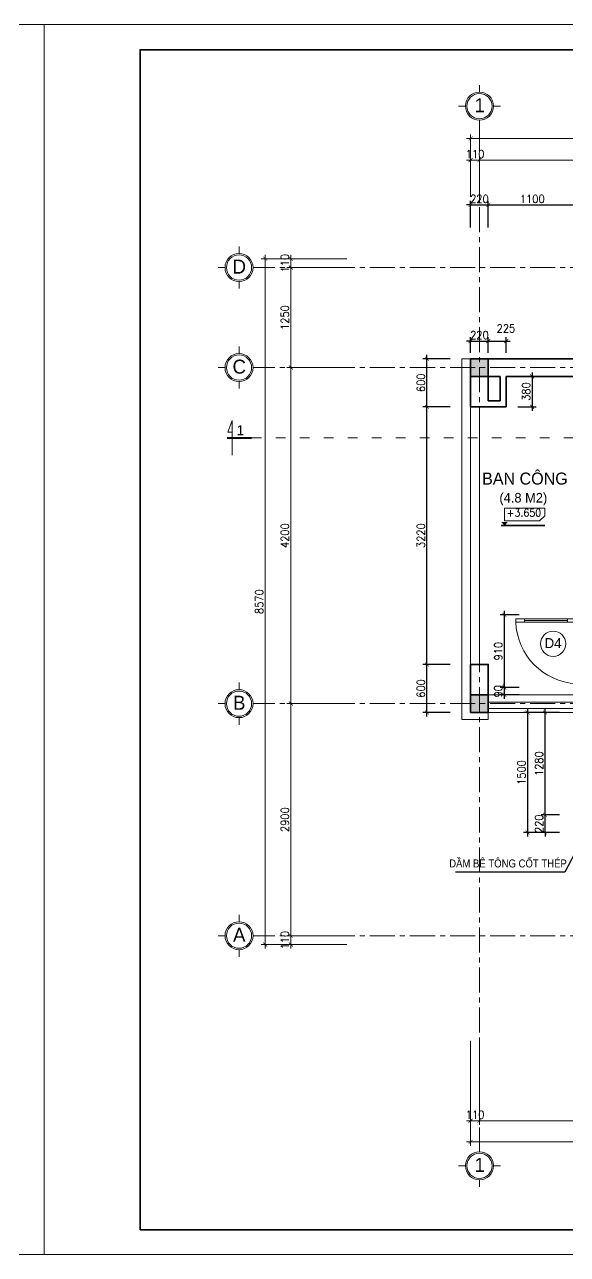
# Model space of a CAD drawing. Header units: millimetres. Extents: x -529782 to -142003, y -492574 to -273331.
# Drawn here: x -226876 to -220092, y -371894 to -356525 of the extents above; entities that cross this region are included whole.
import ezdxf
from ezdxf.enums import TextEntityAlignment as Align

# ---------------------------------------------------------------- set-up
doc = ezdxf.new("R2010")
doc.units = ezdxf.units.MM
doc.header["$LTSCALE"] = 500
doc.header["$MEASUREMENT"] = 0
doc.header["$PDMODE"] = 3
doc.linetypes.add('ACAD_ISO03W100', pattern=[30, 12, -18])
doc.linetypes.add('CENTER', pattern=[2, 1.25, -0.25, 0.25, -0.25])
doc.layers.get('0').update_dxf_attribs({"linetype": 'CONTINUOUS', "lineweight": 13})
doc.layers.get('Defpoints').update_dxf_attribs({"color": 255, "linetype": 'CONTINUOUS', "lineweight": 13})
for name, color, linetype, lineweight in [('1.cat 30', 30, 'CONTINUOUS', 35), ('1.cot', 2, 'CONTINUOUS', 35), ('2.thay 145', 145, 'CONTINUOUS', 18), ('3.manh 08', 8, 'CONTINUOUS', 9), ('4.dim 08', 8, 'CONTINUOUS', 13), ('7.tim 67', 67, 'CENTER', 9), ('8.vat lieu 08', 8, 'CONTINUOUS', 5), ('9.text \xad white', 7, 'CONTINUOUS', 15), ('CA.thay 145', 145, 'CONTINUOUS', 18), ('CHITIET', 9, 'CONTINUOUS', 9), ('noithat', 15, 'CONTINUOUS', 9)]:
    doc.layers.add(name, color=color, linetype=linetype, lineweight=lineweight)
doc.styles.add('CA.JSC1', font='')
doc.styles.get("Standard").update_dxf_attribs({"font": 'txt.shx', "width": 0.9})
doc.styles.add('VnAvantH', font='')
doc.styles.get('CA.JSC1').set_extended_font_data('.VnAvantH')
doc.styles.get('VnAvantH').set_extended_font_data('.VnAvantH')
doc.dimstyles.new('CA 50', dxfattribs={"dimscale": 0, "dimtxt": 100, "dimasz": 50, "dimexe": 50, "dimexo": 0, "dimgap": 25, "dimtad": 1, "dimdec": 0, "dimzin": 0, "dimdsep": 46, "dimtxsty": 'Standard', "dimblk": 'ARCHTICK', "dimcen": 0.09, "dimdle": 50, "dimclrd": 256, "dimclre": 256, "dimclrt": 7, "dimadec": 0, "dimazin": 0, "dimtfac": 1, "dimtdec": 0, "dimtix": 1, "dimtmove": 2, "dimatfit": 3, "dimldrblk": 'DOT', "dimfxl": 1, "dimtolj": 1, "dimtzin": 0, "dimarcsym": 0})

# ---------------------------------------------------------------- blocks, each defined once
blk = doc.blocks.new('A$C2BDB356E')
at = {"layer": 'noithat', "color": 135, "linetype": 'Continuous'}
for p, q in [((0.0007344302721321583, 599.9999563574092), (0.0007344302721321583, 699.9999563574092)), ((0.0007344302721321583, 699.9999563574092), (40.00073443027213, 699.9999563574092)), ((40.00073443027213, 599.9999563574092), (0.0007344302721321583, 599.9999563574092)), ((40.00073443027213, 699.9999563574092), (40.00073443027213, 599.9999563574092)), ((0.0007344302721321583, 99.99995635740925), (0.0007344302721321583, -4.364259075373411e-05)), ((40.00073443027213, 99.99995635740925), (0.0007344302721321583, 99.99995635740925)), ((40.00073443027213, -4.364259075373411e-05), (40.00073443027213, 99.99995635740925)), ((0.0007344302721321583, -4.364259075373411e-05), (40.00073443027213, -4.364259075373411e-05))]:
    blk.add_line(p, q, dxfattribs=at)
at = {"layer": 'noithat', "color": 8, "linetype": 'Continuous'}
for p, q in [((0.0007344302721321583, 99.99995635740925), (0.0007344302721321583, 599.9999563574092)), ((20.00073443027213, 599.9999563574092), (20.00073443027213, 99.99995635740925)), ((40.00073443027213, 599.9999563574092), (40.00073443027213, 99.99995635740925))]:
    blk.add_line(p, q, dxfattribs=at)
at = {"layer": 'noithat', "color": 1, "linetype": 'Continuous'}
blk.add_arc((10.18820847296689, 740.3098040898665), 740.9098847954065, 272.306074052381, 356.8812333185894, dxfattribs=at)
blk = doc.blocks.new('khung co loan')
at = {"layer": '1.cat 30'}
blk.add_lwpolyline([(1158.281703106128, -14553.47590842255), (1158.281703106128, -303.4759079545038), (20658.28170374641, -303.4759079545038), (20658.28170374641, -14553.47590842255)], close=True, dxfattribs=at)
at = {"layer": '3.manh 08'}
blk.add_lwpolyline([(0, -14850.00000048772), (21000.00000000023, -14850.00000048772), (21000.00000000023, -4.877219907939434e-07), (0, -4.877219907939434e-07)], close=True, dxfattribs=at)
blk = doc.blocks.new('A$C41BA5761')
at = {"layer": '2.thay 145'}
blk.add_lwpolyline([(839.9994073519047, 524.9998310285737, -3898660.642287513), (839.9994073521084, 525.0001542164828, 1.154242490888426e-06), (839.9994073524431, 524.9999926225864, 1.154242490888426e-06)], format="xyb", dxfattribs=at)
at = {"layer": '3.manh 08'}
for p, q in [((524.9994049160159, 1050.000159478077), (524.9994049160159, 875.0001713204256)), ((174.9994048396911, 525.0001523148676), (-0.000583361616008915, 525.0001523148676)), ((874.9994049923262, 525.0001523148676), (1049.999393193633, 525.0001523148676)), ((524.9994049160159, 0.0001831847475841641), (524.9994049160159, 175.000171342399))]:
    blk.add_line(p, q, dxfattribs=at)
blk.add_arc((524.9994049160159, 525.0001713313977), 349.9999999890093, 359.9999968883953, 359.9999381014106, dxfattribs=at)
blk = doc.blocks.new('_ArchTick')
at = {"color": 1, "linetype": 'ByBlock', "const_width": 0.150000081}
blk.add_lwpolyline([(-0.5000002699998731, -0.5000002699998731), (0.5000002699998731, 0.5000002699998731)], dxfattribs=at)
blk = doc.blocks.new('*D628')
at = {"layer": '7.tim 67', "linetype": 'Continuous', "lineweight": -2, "transparency": 16777216}
for p, q in [((5.823591963835773e-11, 2483.999999999942), (-49.99999999994176, 2483.999999999942)), ((5.820766091346741e-11, 2022.499999999942), (5.82389812553556e-11, 2533.999999999942)), ((5.823591963835773e-11, 2483.999999999942), (110.0000000000582, 2483.999999999942)), ((110.0000000000582, 2022.499999999942), (110.0000000000582, 2533.999999999942)), ((110.0000000000582, 2483.999999999942), (160.0000000000582, 2483.999999999942))]:
    blk.add_line(p, q, dxfattribs=at)
at = {"layer": 'Defpoints', "color": 0, "linetype": 'Continuous', "transparency": 16777216}
for p in [(110.0000000000582, 2483.999999999942), (5.820766091346741e-11, 2022.499999999942), (110.0000000000582, 2022.499999999942)]:
    blk.add_point(p, dxfattribs=at)
at = {"layer": '7.tim 67', "linetype": 'Continuous', "lineweight": -2, "transparency": 16777216, "xscale": 50, "yscale": 50, "zscale": 50}
blk.add_blockref('_ArchTick', (5.823591963835773e-11, 2483.999999999942), dxfattribs=at)
at = {"layer": '7.tim 67', "linetype": 'Continuous', "lineweight": -2, "transparency": 16777216, "xscale": 50, "yscale": 50, "zscale": 50, "rotation": 180}
blk.add_blockref('_ArchTick', (110.0000000000582, 2483.999999999942), dxfattribs=at)
at = {"layer": '7.tim 67', "color": 7, "linetype": 'Continuous', "transparency": 16777216, "insert": (55.00000000005824, 2558.999999999942), "char_height": 100, "attachment_point": 5}
blk.add_mtext('\\A1;110', dxfattribs=at)
blk = doc.blocks.new('_DOT')
at = {"color": 1, "linetype": 'ByBlock'}
blk.add_line((-0.5, 0), (-1, 0), dxfattribs=at)
at = {"color": 1, "linetype": 'ByBlock', "const_width": 0.5}
blk.add_lwpolyline([(-0.25, 0, 1), (0.25, 0, 1)], format="xyb", close=True, dxfattribs=at)
blk = doc.blocks.new('*D629')
at = {"layer": '7.tim 67', "linetype": 'Continuous', "lineweight": -2, "transparency": 16777216}
for p, q in [((60.00000000005824, 2483.999999999942), (5060.000000000058, 2483.999999999942)), ((110.0000000000582, 2022.499999999942), (110.0000000000582, 2533.999999999942)), ((5010.000000000058, 2022.499999999942), (5010.000000000058, 2533.999999999942))]:
    blk.add_line(p, q, dxfattribs=at)
at = {"layer": 'Defpoints', "color": 0, "linetype": 'Continuous', "transparency": 16777216}
for p in [(5010.000000000058, 2483.999999999942), (110.0000000000582, 2022.499999999942), (5010.000000000058, 2022.499999999942)]:
    blk.add_point(p, dxfattribs=at)
at = {"layer": '7.tim 67', "linetype": 'Continuous', "lineweight": -2, "transparency": 16777216, "xscale": 50, "yscale": 50, "zscale": 50, "rotation": 180}
blk.add_blockref('_ArchTick', (110.0000000000582, 2483.999999999942), dxfattribs=at)
at = {"layer": '7.tim 67', "linetype": 'Continuous', "lineweight": -2, "transparency": 16777216, "xscale": 50, "yscale": 50, "zscale": 50}
blk.add_blockref('_ArchTick', (5010.000000000058, 2483.999999999942), dxfattribs=at)
at = {"layer": '7.tim 67', "color": 7, "linetype": 'Continuous', "transparency": 16777216, "insert": (2560.000000000058, 2558.999999999942), "char_height": 100, "attachment_point": 5}
blk.add_mtext('\\A1;4900', dxfattribs=at)
blk = doc.blocks.new('*D633')
at = {"layer": '7.tim 67', "linetype": 'Continuous', "lineweight": -2, "transparency": 16777216}
for p, q in [((5.820766091346741e-11, 2022.499999999942), (5.825542213863416e-11, 2802.499999999942)), ((10220.00000000006, 2022.499999999942), (10220.00000000006, 2802.499999999942)), ((-49.99999999994175, 2752.499999999942), (10270.00000000006, 2752.499999999942))]:
    blk.add_line(p, q, dxfattribs=at)
at = {"layer": 'Defpoints', "color": 0, "linetype": 'Continuous', "transparency": 16777216}
for p in [(10220.00000000006, 2752.499999999942), (5.820766091346741e-11, 2022.499999999942), (10220.00000000006, 2022.499999999942)]:
    blk.add_point(p, dxfattribs=at)
at = {"layer": '7.tim 67', "linetype": 'Continuous', "lineweight": -2, "transparency": 16777216, "xscale": 50, "yscale": 50, "zscale": 50, "rotation": 180}
blk.add_blockref('_ArchTick', (5.825236052163629e-11, 2752.499999999942), dxfattribs=at)
at = {"layer": '7.tim 67', "linetype": 'Continuous', "lineweight": -2, "transparency": 16777216, "xscale": 50, "yscale": 50, "zscale": 50}
blk.add_blockref('_ArchTick', (10220.00000000006, 2752.499999999942), dxfattribs=at)
at = {"layer": '7.tim 67', "color": 7, "linetype": 'Continuous', "transparency": 16777216, "insert": (5110.000000000058, 2827.499999999942), "char_height": 100, "attachment_point": 5}
blk.add_mtext('\\A1;10220', dxfattribs=at)
blk = doc.blocks.new('*D634')
at = {"layer": '7.tim 67', "linetype": 'Continuous', "lineweight": -2, "transparency": 16777216}
for p, q in [((-1548.000000000058, 1250.000000000058), (-2296.000000000058, 1250.000000000058)), ((-2246.000000000058, 1250.000000000058), (-2246.000000000058, 1300.000000000058)), ((-2246.000000000058, 1250.000000000058), (-2246.000000000058, 1140.000000000058)), ((-1548.000000000058, 1140.000000000058), (-2296.000000000058, 1140.000000000058)), ((-2246.000000000058, 1140.000000000058), (-2246.000000000058, 1090.000000000058))]:
    blk.add_line(p, q, dxfattribs=at)
at = {"layer": 'Defpoints', "color": 0, "linetype": 'Continuous', "transparency": 16777216}
for p in [(-1548.000000000058, 1250.000000000058), (-2246.000000000058, 1140.000000000058), (-1548.000000000058, 1140.000000000058)]:
    blk.add_point(p, dxfattribs=at)
at = {"layer": '7.tim 67', "linetype": 'Continuous', "lineweight": -2, "transparency": 16777216, "xscale": 50, "yscale": 50, "zscale": 50}
for p, rotation in [((-2246.000000000058, 1250.000000000058), 270), ((-2246.000000000058, 1140.000000000058), 90)]:
    blk.add_blockref('_ArchTick', p, dxfattribs=dict(at, rotation=rotation))
at = {"layer": '7.tim 67', "color": 7, "linetype": 'Continuous', "transparency": 16777216, "insert": (-2321.000000000059, 1195.000000000058), "char_height": 100, "attachment_point": 5, "rotation": 90}
blk.add_mtext('\\A1;110', dxfattribs=at)
blk = doc.blocks.new('*D635')
at = {"layer": '7.tim 67', "linetype": 'Continuous', "lineweight": -2, "transparency": 16777216}
for p, q in [((-1548.000000000058, 1140.000000000058), (-2296.000000000058, 1140.000000000058)), ((-2246.000000000058, 1190.000000000058), (-2246.000000000058, -160.000000000058)), ((-1548.000000000058, -110.0000000000582), (-2296.000000000058, -110.000000000058))]:
    blk.add_line(p, q, dxfattribs=at)
at = {"layer": 'Defpoints', "color": 0, "linetype": 'Continuous', "transparency": 16777216}
for p in [(-1548.000000000058, 1140.000000000058), (-2246.000000000058, -110.000000000058), (-1548.000000000058, -110.0000000000582)]:
    blk.add_point(p, dxfattribs=at)
at = {"layer": '7.tim 67', "linetype": 'Continuous', "lineweight": -2, "transparency": 16777216, "xscale": 50, "yscale": 50, "zscale": 50}
for p, rotation in [((-2246.000000000058, 1140.000000000058), 90), ((-2246.000000000058, -110.000000000058), 270)]:
    blk.add_blockref('_ArchTick', p, dxfattribs=dict(at, rotation=rotation))
at = {"layer": '7.tim 67', "color": 7, "linetype": 'Continuous', "transparency": 16777216, "insert": (-2321.000000000058, 514.9999999999998), "char_height": 100, "attachment_point": 5, "rotation": 90}
blk.add_mtext('\\A1;1250', dxfattribs=at)
blk = doc.blocks.new('*D636')
at = {"layer": '7.tim 67', "linetype": 'Continuous', "lineweight": -2, "transparency": 16777216}
for p, q in [((-1548.000000000058, -110.0000000000582), (-2296.000000000057, -110.000000000058)), ((-2246.000000000057, -60.00000000005801), (-2246.000000000058, -4359.999999999999)), ((-1548.000000000058, -4310), (-2296.000000000058, -4309.999999999999))]:
    blk.add_line(p, q, dxfattribs=at)
at = {"layer": 'Defpoints', "color": 0, "linetype": 'Continuous', "transparency": 16777216}
for p in [(-1548.000000000058, -110.0000000000582), (-2246.000000000058, -4309.999999999999), (-1548.000000000058, -4310)]:
    blk.add_point(p, dxfattribs=at)
at = {"layer": '7.tim 67', "linetype": 'Continuous', "lineweight": -2, "transparency": 16777216, "xscale": 50, "yscale": 50, "zscale": 50}
for p, rotation in [((-2246.000000000057, -110.000000000058), 90), ((-2246.000000000058, -4309.999999999999), 270)]:
    blk.add_blockref('_ArchTick', p, dxfattribs=dict(at, rotation=rotation))
at = {"layer": '7.tim 67', "color": 7, "linetype": 'Continuous', "transparency": 16777216, "insert": (-2321.000000000057, -2210.000000000029), "char_height": 100, "attachment_point": 5, "rotation": 90}
blk.add_mtext('\\A1;4200', dxfattribs=at)
blk = doc.blocks.new('*D637')
at = {"layer": '7.tim 67', "linetype": 'Continuous', "lineweight": -2, "transparency": 16777216}
for p, q in [((-2246.000000000057, -4259.999999999999), (-2246.000000000058, -7259.999999999941)), ((-1548.000000000058, -4310), (-2296.000000000057, -4309.999999999999)), ((-1548.000000000058, -7209.999999999942), (-2296.000000000058, -7209.999999999941))]:
    blk.add_line(p, q, dxfattribs=at)
at = {"layer": 'Defpoints', "color": 0, "linetype": 'Continuous', "transparency": 16777216}
for p in [(-1548.000000000058, -4310), (-2246.000000000058, -7209.999999999941), (-1548.000000000058, -7209.999999999942)]:
    blk.add_point(p, dxfattribs=at)
at = {"layer": '7.tim 67', "linetype": 'Continuous', "lineweight": -2, "transparency": 16777216, "xscale": 50, "yscale": 50, "zscale": 50}
for p, rotation in [((-2246.000000000057, -4309.999999999999), 90), ((-2246.000000000058, -7209.999999999941), 270)]:
    blk.add_blockref('_ArchTick', p, dxfattribs=dict(at, rotation=rotation))
at = {"layer": '7.tim 67', "color": 7, "linetype": 'Continuous', "transparency": 16777216, "insert": (-2321.000000000057, -5759.999999999971), "char_height": 100, "attachment_point": 5, "rotation": 90}
blk.add_mtext('\\A1;2900', dxfattribs=at)
blk = doc.blocks.new('*D638')
at = {"layer": '7.tim 67', "linetype": 'Continuous', "lineweight": -2, "transparency": 16777216}
for p, q in [((-1548.000000000058, -7209.999999999942), (-2296.000000000058, -7209.999999999941)), ((-2246.000000000058, -7209.999999999941), (-2246.000000000058, -7159.999999999941)), ((-2246.000000000058, -7209.999999999941), (-2246.000000000058, -7319.999999999999)), ((-1548.000000000058, -7320), (-2296.000000000058, -7319.999999999999)), ((-2246.000000000058, -7319.999999999999), (-2246.000000000058, -7369.999999999999))]:
    blk.add_line(p, q, dxfattribs=at)
at = {"layer": 'Defpoints', "color": 0, "linetype": 'Continuous', "transparency": 16777216}
for p in [(-1548.000000000058, -7209.999999999942), (-2246.000000000058, -7319.999999999999), (-1548.000000000058, -7320)]:
    blk.add_point(p, dxfattribs=at)
at = {"layer": '7.tim 67', "linetype": 'Continuous', "lineweight": -2, "transparency": 16777216, "xscale": 50, "yscale": 50, "zscale": 50}
for p, rotation in [((-2246.000000000058, -7209.999999999941), 270), ((-2246.000000000058, -7319.999999999999), 90)]:
    blk.add_blockref('_ArchTick', p, dxfattribs=dict(at, rotation=rotation))
at = {"layer": '7.tim 67', "color": 7, "linetype": 'Continuous', "transparency": 16777216, "insert": (-2321.000000000057, -7264.999999999971), "char_height": 100, "attachment_point": 5, "rotation": 90}
blk.add_mtext('\\A1;110', dxfattribs=at)
blk = doc.blocks.new('*D639')
at = {"layer": '7.tim 67', "linetype": 'Continuous', "lineweight": -2, "transparency": 16777216}
for p, q in [((-1548.000000000058, 1250.000000000058), (-2617.000000000058, 1250.000000000058)), ((-2567.00000000006, -7369.999999999999), (-2567.000000000058, 1300.000000000058)), ((-1548.000000000058, -7320), (-2617.00000000006, -7319.999999999999))]:
    blk.add_line(p, q, dxfattribs=at)
at = {"layer": 'Defpoints', "color": 0, "linetype": 'Continuous', "transparency": 16777216}
for p in [(-2567.000000000058, 1250.000000000058), (-1548.000000000058, 1250.000000000058), (-1548.000000000058, -7320)]:
    blk.add_point(p, dxfattribs=at)
at = {"layer": '7.tim 67', "linetype": 'Continuous', "lineweight": -2, "transparency": 16777216, "xscale": 50, "yscale": 50, "zscale": 50}
for p, rotation in [((-2567.000000000058, 1250.000000000058), 90), ((-2567.00000000006, -7319.999999999999), 270)]:
    blk.add_blockref('_ArchTick', p, dxfattribs=dict(at, rotation=rotation))
at = {"layer": '7.tim 67', "color": 7, "linetype": 'Continuous', "transparency": 16777216, "insert": (-2642.000000000059, -3034.999999999971), "char_height": 100, "attachment_point": 5, "rotation": 90}
blk.add_mtext('\\A1;8570', dxfattribs=at)
blk = doc.blocks.new('*D640')
at = {"layer": '7.tim 67', "linetype": 'Continuous', "lineweight": -2, "transparency": 16777216}
for p, q in [((5.817367696478944e-11, -8525.5), (5.810959732102405e-11, -9572.000000000058)), ((110.0000000000582, -8525.5), (110.0000000000581, -9572.000000000058)), ((5.811265893802192e-11, -9522.000000000058), (-49.99999999994188, -9522.000000000058)), ((5.811265893802192e-11, -9522.000000000058), (110.0000000000582, -9522.000000000058)), ((110.0000000000582, -9522.000000000058), (160.0000000000582, -9522.000000000058))]:
    blk.add_line(p, q, dxfattribs=at)
at = {"layer": 'Defpoints', "color": 0, "linetype": 'Continuous', "transparency": 16777216}
for p in [(5.817367696478944e-11, -8525.5), (110.0000000000582, -8525.5), (110.0000000000582, -9522.000000000058)]:
    blk.add_point(p, dxfattribs=at)
at = {"layer": '7.tim 67', "linetype": 'Continuous', "lineweight": -2, "transparency": 16777216, "xscale": 50, "yscale": 50, "zscale": 50}
blk.add_blockref('_ArchTick', (5.811265893802192e-11, -9522.000000000058), dxfattribs=at)
at = {"layer": '7.tim 67', "linetype": 'Continuous', "lineweight": -2, "transparency": 16777216, "xscale": 50, "yscale": 50, "zscale": 50, "rotation": 180}
blk.add_blockref('_ArchTick', (110.0000000000582, -9522.000000000058), dxfattribs=at)
at = {"layer": '7.tim 67', "color": 7, "linetype": 'Continuous', "transparency": 16777216, "insert": (55.00000000005814, -9447.000000000058), "char_height": 100, "attachment_point": 5}
blk.add_mtext('\\A1;110', dxfattribs=at)
blk = doc.blocks.new('*D641')
at = {"layer": '7.tim 67', "linetype": 'Continuous', "lineweight": -2, "transparency": 16777216}
for p, q in [((110.0000000000582, -8525.5), (110.0000000000581, -9572.000000000058)), ((5010.000000000058, -8525.5), (5010.000000000058, -9572.000000000058)), ((60.00000000005815, -9522.000000000058), (5060.000000000058, -9522.000000000058))]:
    blk.add_line(p, q, dxfattribs=at)
at = {"layer": 'Defpoints', "color": 0, "linetype": 'Continuous', "transparency": 16777216}
for p in [(110.0000000000582, -8525.5), (5010.000000000058, -8525.5), (5010.000000000058, -9522.000000000058)]:
    blk.add_point(p, dxfattribs=at)
at = {"layer": '7.tim 67', "linetype": 'Continuous', "lineweight": -2, "transparency": 16777216, "xscale": 50, "yscale": 50, "zscale": 50, "rotation": 180}
blk.add_blockref('_ArchTick', (110.0000000000582, -9522.000000000058), dxfattribs=at)
at = {"layer": '7.tim 67', "linetype": 'Continuous', "lineweight": -2, "transparency": 16777216, "xscale": 50, "yscale": 50, "zscale": 50}
blk.add_blockref('_ArchTick', (5010.000000000058, -9522.000000000058), dxfattribs=at)
at = {"layer": '7.tim 67', "color": 7, "linetype": 'Continuous', "transparency": 16777216, "insert": (2560.000000000058, -9447.000000000058), "char_height": 100, "attachment_point": 5}
blk.add_mtext('\\A1;4900', dxfattribs=at)
blk = doc.blocks.new('*D645')
at = {"layer": '7.tim 67', "linetype": 'Continuous', "lineweight": -2, "transparency": 16777216}
for p, q in [((5.817367696478944e-11, -8525.5), (5.809343198327531e-11, -9836.000000000058)), ((10220.00000000146, -8525.5), (10220.00000000146, -9836.000000000058)), ((-49.99999999994191, -9786.000000000058), (10270.00000000146, -9786.000000000058))]:
    blk.add_line(p, q, dxfattribs=at)
at = {"layer": 'Defpoints', "color": 0, "linetype": 'Continuous', "transparency": 16777216}
for p in [(5.817367696478944e-11, -8525.5), (10220.00000000146, -8525.5), (10220.00000000146, -9786.000000000058)]:
    blk.add_point(p, dxfattribs=at)
at = {"layer": '7.tim 67', "linetype": 'Continuous', "lineweight": -2, "transparency": 16777216, "xscale": 50, "yscale": 50, "zscale": 50, "rotation": 180}
blk.add_blockref('_ArchTick', (5.809649360027318e-11, -9786.000000000058), dxfattribs=at)
at = {"layer": '7.tim 67', "linetype": 'Continuous', "lineweight": -2, "transparency": 16777216, "xscale": 50, "yscale": 50, "zscale": 50}
blk.add_blockref('_ArchTick', (10220.00000000146, -9786.000000000058), dxfattribs=at)
at = {"layer": '7.tim 67', "color": 7, "linetype": 'Continuous', "transparency": 16777216, "insert": (5110.000000000757, -9711.000000000058), "char_height": 100, "attachment_point": 5}
blk.add_mtext('\\A1;10220', dxfattribs=at)
blk = doc.blocks.new('*D502')
at = {"layer": '4.dim 08', "lineweight": -2, "transparency": 16777216}
for p, q in [((-221559.0331474454, -364520.9999999998), (-221897.8217168753, -364520.9999999998)), ((-221847.8217168753, -365170.9999999998), (-221847.8217168753, -364470.9999999998)), ((-221559.0331474454, -365120.9999999998), (-221897.8217168753, -365120.9999999998))]:
    blk.add_line(p, q, dxfattribs=at)
at = {"layer": 'Defpoints', "color": 0, "transparency": 16777216}
for p in [(-221847.8217168753, -364520.9999999998), (-221559.0331474454, -364520.9999999998), (-221559.0331474454, -365120.9999999998)]:
    blk.add_point(p, dxfattribs=at)
at = {"layer": '4.dim 08', "lineweight": -2, "transparency": 16777216, "xscale": 50, "yscale": 50, "zscale": 50}
for p, rotation in [((-221847.8217168753, -364520.9999999998), 90), ((-221847.8217168753, -365120.9999999998), 270)]:
    blk.add_blockref('_ArchTick', p, dxfattribs=dict(at, rotation=rotation))
at = {"layer": '4.dim 08', "color": 7, "transparency": 16777216, "insert": (-221922.8217168752, -364820.9999999999), "char_height": 100, "attachment_point": 5, "rotation": 90}
blk.add_mtext('\\A1;600', dxfattribs=at)
blk = doc.blocks.new('*D503')
at = {"layer": '4.dim 08', "lineweight": -2, "transparency": 16777216}
for p, q in [((-221559.0331474454, -361300.9999999998), (-221897.8217168753, -361300.9999999998)), ((-221847.8217168753, -364570.9999999998), (-221847.8217168753, -361250.9999999998)), ((-221559.0331474454, -364520.9999999998), (-221897.8217168753, -364520.9999999998))]:
    blk.add_line(p, q, dxfattribs=at)
at = {"layer": 'Defpoints', "color": 0, "transparency": 16777216}
for p in [(-221847.8217168753, -361300.9999999998), (-221559.0331474454, -361300.9999999998), (-221559.0331474454, -364520.9999999998)]:
    blk.add_point(p, dxfattribs=at)
at = {"layer": '4.dim 08', "lineweight": -2, "transparency": 16777216, "xscale": 50, "yscale": 50, "zscale": 50}
for p, rotation in [((-221847.8217168753, -361300.9999999998), 90), ((-221847.8217168753, -364520.9999999998), 270)]:
    blk.add_blockref('_ArchTick', p, dxfattribs=dict(at, rotation=rotation))
at = {"layer": '4.dim 08', "color": 7, "transparency": 16777216, "insert": (-221922.8217168752, -362910.9999999999), "char_height": 100, "attachment_point": 5, "rotation": 90}
blk.add_mtext('\\A1;3220', dxfattribs=at)
blk = doc.blocks.new('*D504')
at = {"layer": '4.dim 08', "lineweight": -2, "transparency": 16777216}
for p, q in [((-221559.0331474454, -360700.9999999998), (-221897.8217168753, -360700.9999999998)), ((-221847.8217168753, -361350.9999999998), (-221847.8217168753, -360650.9999999998)), ((-221559.0331474454, -361300.9999999998), (-221897.8217168753, -361300.9999999998))]:
    blk.add_line(p, q, dxfattribs=at)
at = {"layer": 'Defpoints', "color": 0, "transparency": 16777216}
for p in [(-221847.8217168753, -360700.9999999998), (-221559.0331474454, -360700.9999999998), (-221559.0331474454, -361300.9999999998)]:
    blk.add_point(p, dxfattribs=at)
at = {"layer": '4.dim 08', "lineweight": -2, "transparency": 16777216, "xscale": 50, "yscale": 50, "zscale": 50}
for p, rotation in [((-221847.8217168753, -360700.9999999998), 90), ((-221847.8217168753, -361300.9999999998), 270)]:
    blk.add_blockref('_ArchTick', p, dxfattribs=dict(at, rotation=rotation))
at = {"layer": '4.dim 08', "color": 7, "transparency": 16777216, "insert": (-221922.8217168752, -361000.9999999999), "char_height": 100, "attachment_point": 5, "rotation": 90}
blk.add_mtext('\\A1;600', dxfattribs=at)
blk = doc.blocks.new('*D505')
at = {"layer": '4.dim 08', "lineweight": -2, "transparency": 16777216}
for p, q in [((-221301.4537180976, -360479.8517866995), (-221351.4537180976, -360479.8517866995)), ((-221301.4537180976, -360627.6512385573), (-221301.4537180976, -360429.8517866995)), ((-221301.4537180976, -360479.8517866995), (-221081.4537180976, -360479.8517866995)), ((-221081.4537180976, -360627.6512385573), (-221081.4537180976, -360429.8517866995)), ((-221081.4537180976, -360479.8517866995), (-221031.4537180976, -360479.8517866995))]:
    blk.add_line(p, q, dxfattribs=at)
at = {"layer": 'Defpoints', "color": 0, "transparency": 16777216}
for p in [(-221081.4537180976, -360479.8517866995), (-221301.4537180976, -360627.6512385573), (-221081.4537180976, -360627.6512385573)]:
    blk.add_point(p, dxfattribs=at)
at = {"layer": '4.dim 08', "lineweight": -2, "transparency": 16777216, "xscale": 50, "yscale": 50, "zscale": 50}
blk.add_blockref('_ArchTick', (-221301.4537180976, -360479.8517866995), dxfattribs=at)
at = {"layer": '4.dim 08', "lineweight": -2, "transparency": 16777216, "xscale": 50, "yscale": 50, "zscale": 50, "rotation": 180}
blk.add_blockref('_ArchTick', (-221081.4537180976, -360479.8517866995), dxfattribs=at)
at = {"layer": '4.dim 08', "color": 7, "transparency": 16777216, "insert": (-221191.4537180976, -360404.8517866995), "char_height": 100, "attachment_point": 5}
blk.add_mtext('\\A1;220', dxfattribs=at)
blk = doc.blocks.new('*D506')
at = {"layer": '4.dim 08', "lineweight": -2, "transparency": 16777216}
for p, q in [((-221131.4537180976, -360479.8517866995), (-220806.4537180976, -360479.8517866995)), ((-221081.4537180976, -360627.6512385573), (-221081.4537180976, -360429.8517866995)), ((-220856.4537180976, -360627.6512385573), (-220856.4537180976, -360429.8517866995))]:
    blk.add_line(p, q, dxfattribs=at)
at = {"layer": 'Defpoints', "color": 0, "transparency": 16777216}
for p in [(-220856.4537180976, -360479.8517866995), (-221081.4537180976, -360627.6512385573), (-220856.4537180976, -360627.6512385573)]:
    blk.add_point(p, dxfattribs=at)
at = {"layer": '4.dim 08', "lineweight": -2, "transparency": 16777216, "xscale": 50, "yscale": 50, "zscale": 50, "rotation": 180}
blk.add_blockref('_ArchTick', (-221081.4537180976, -360479.8517866995), dxfattribs=at)
at = {"layer": '4.dim 08', "lineweight": -2, "transparency": 16777216, "xscale": 50, "yscale": 50, "zscale": 50}
blk.add_blockref('_ArchTick', (-220856.4537180976, -360479.8517866995), dxfattribs=at)
at = {"layer": '4.dim 08', "color": 7, "transparency": 16777216, "insert": (-220860.2835604995, -360321.4328457284), "char_height": 100, "attachment_point": 5}
blk.add_mtext('\\A1;225', dxfattribs=at)
blk = doc.blocks.new('*D507')
at = {"layer": '4.dim 08', "lineweight": -2, "transparency": 16777216}
for p, q in [((-221301.4537180976, -358777.5), (-221351.4537180976, -358777.5)), ((-221301.4537180976, -359059), (-221301.4537180976, -358727.5)), ((-221301.4537180976, -358777.5), (-221081.4537180976, -358777.5)), ((-221081.4537180976, -359059), (-221081.4537180976, -358727.5)), ((-221081.4537180976, -358777.5), (-221031.4537180976, -358777.5))]:
    blk.add_line(p, q, dxfattribs=at)
at = {"layer": 'Defpoints', "color": 0, "transparency": 16777216}
for p in [(-221081.4537180976, -358777.5), (-221301.4537180976, -359059), (-221081.4537180976, -359059)]:
    blk.add_point(p, dxfattribs=at)
at = {"layer": '4.dim 08', "lineweight": -2, "transparency": 16777216, "xscale": 50, "yscale": 50, "zscale": 50}
blk.add_blockref('_ArchTick', (-221301.4537180976, -358777.5), dxfattribs=at)
at = {"layer": '4.dim 08', "lineweight": -2, "transparency": 16777216, "xscale": 50, "yscale": 50, "zscale": 50, "rotation": 180}
blk.add_blockref('_ArchTick', (-221081.4537180976, -358777.5), dxfattribs=at)
at = {"layer": '4.dim 08', "color": 7, "transparency": 16777216, "insert": (-221191.4537180976, -358702.5), "char_height": 100, "attachment_point": 5}
blk.add_mtext('\\A1;220', dxfattribs=at)
blk = doc.blocks.new('*D508')
at = {"layer": '4.dim 08', "lineweight": -2, "transparency": 16777216}
for p, q in [((-221131.4537180976, -358777.5), (-219931.4537180977, -358777.5)), ((-221081.4537180976, -359059), (-221081.4537180976, -358727.5)), ((-219981.4537180977, -359059), (-219981.4537180977, -358727.5))]:
    blk.add_line(p, q, dxfattribs=at)
at = {"layer": 'Defpoints', "color": 0, "transparency": 16777216}
for p in [(-219981.4537180977, -358777.5), (-221081.4537180976, -359059), (-219981.4537180977, -359059)]:
    blk.add_point(p, dxfattribs=at)
at = {"layer": '4.dim 08', "lineweight": -2, "transparency": 16777216, "xscale": 50, "yscale": 50, "zscale": 50, "rotation": 180}
blk.add_blockref('_ArchTick', (-221081.4537180976, -358777.5), dxfattribs=at)
at = {"layer": '4.dim 08', "lineweight": -2, "transparency": 16777216, "xscale": 50, "yscale": 50, "zscale": 50}
blk.add_blockref('_ArchTick', (-219981.4537180977, -358777.5), dxfattribs=at)
at = {"layer": '4.dim 08', "color": 7, "transparency": 16777216, "insert": (-220531.4537180976, -358702.5), "char_height": 100, "attachment_point": 5}
blk.add_mtext('\\A1;1100', dxfattribs=at)
blk = doc.blocks.new('*D528')
at = {"layer": '4.dim 08', "lineweight": -2, "transparency": 16777216}
for p, q in [((-220695.0075236869, -363900.9999999993), (-220931.0381904887, -363900.9999999993)), ((-220881.0381904887, -363850.9999999993), (-220881.0381904887, -364861)), ((-220695.0075236869, -364811), (-220931.0381904887, -364811))]:
    blk.add_line(p, q, dxfattribs=at)
at = {"layer": 'Defpoints', "color": 0, "transparency": 16777216}
for p in [(-220695.0075236869, -363900.9999999993), (-220881.0381904887, -364811), (-220695.0075236869, -364811)]:
    blk.add_point(p, dxfattribs=at)
at = {"layer": '4.dim 08', "lineweight": -2, "transparency": 16777216, "xscale": 50, "yscale": 50, "zscale": 50}
for p, rotation in [((-220881.0381904887, -363900.9999999993), 90), ((-220881.0381904887, -364811), 270)]:
    blk.add_blockref('_ArchTick', p, dxfattribs=dict(at, rotation=rotation))
at = {"layer": '4.dim 08', "color": 7, "transparency": 16777216, "insert": (-220956.0381904886, -364355.9999999997), "char_height": 100, "attachment_point": 5, "rotation": 90}
blk.add_mtext('\\A1;910', dxfattribs=at)
blk = doc.blocks.new('*D529')
at = {"layer": '4.dim 08', "lineweight": -2, "transparency": 16777216}
for p, q in [((-220695.0075236869, -364811), (-220931.0381904887, -364811)), ((-220881.0381904887, -364811), (-220881.0381904887, -364761)), ((-220881.0381904887, -364811), (-220881.0381904887, -364900.9999999997)), ((-220695.0075236869, -364900.9999999997), (-220931.0381904887, -364900.9999999997)), ((-220881.0381904887, -364900.9999999997), (-220881.0381904887, -364950.9999999997))]:
    blk.add_line(p, q, dxfattribs=at)
at = {"layer": 'Defpoints', "color": 0, "transparency": 16777216}
for p in [(-220695.0075236869, -364811), (-220881.0381904887, -364900.9999999997), (-220695.0075236869, -364900.9999999997)]:
    blk.add_point(p, dxfattribs=at)
at = {"layer": '4.dim 08', "lineweight": -2, "transparency": 16777216, "xscale": 50, "yscale": 50, "zscale": 50}
for p, rotation in [((-220881.0381904887, -364811), 270), ((-220881.0381904887, -364900.9999999997), 90)]:
    blk.add_blockref('_ArchTick', p, dxfattribs=dict(at, rotation=rotation))
at = {"layer": '4.dim 08', "color": 7, "transparency": 16777216, "insert": (-220956.0381904886, -364855.9999999999), "char_height": 100, "attachment_point": 5, "rotation": 90}
blk.add_mtext('\\A1;90', dxfattribs=at)
blk = doc.blocks.new('*D542')
at = {"layer": '4.dim 08', "lineweight": -2, "transparency": 16777216}
for p, q in [((-220372.0585628476, -366400.9999999999), (-220372.0585628476, -366350.9999999999)), ((-220190.5973737484, -366400.9999999999), (-220422.0585628476, -366400.9999999999)), ((-220372.0585628476, -366620.9999999999), (-220372.0585628476, -366400.9999999999)), ((-220190.5973737484, -366620.9999999999), (-220422.0585628476, -366620.9999999999)), ((-220372.0585628476, -366620.9999999999), (-220372.0585628476, -366670.9999999999))]:
    blk.add_line(p, q, dxfattribs=at)
at = {"layer": 'Defpoints', "color": 0, "transparency": 16777216}
for p in [(-220372.0585628476, -366400.9999999999), (-220190.5973737484, -366400.9999999999), (-220190.5973737484, -366620.9999999999)]:
    blk.add_point(p, dxfattribs=at)
at = {"layer": '4.dim 08', "lineweight": -2, "transparency": 16777216, "xscale": 50, "yscale": 50, "zscale": 50}
for p, rotation in [((-220372.0585628476, -366400.9999999999), 270), ((-220372.0585628476, -366620.9999999999), 90)]:
    blk.add_blockref('_ArchTick', p, dxfattribs=dict(at, rotation=rotation))
at = {"layer": '4.dim 08', "color": 7, "transparency": 16777216, "insert": (-220447.0585628475, -366510.9999999999), "char_height": 100, "attachment_point": 5, "rotation": 90}
blk.add_mtext('\\A1;220', dxfattribs=at)
blk = doc.blocks.new('*D543')
at = {"layer": '4.dim 08', "lineweight": -2, "transparency": 16777216}
for p, q in [((-220190.5973737484, -365120.9999999999), (-220422.0585628476, -365120.9999999999)), ((-220372.0585628476, -366450.9999999999), (-220372.0585628476, -365070.9999999999)), ((-220190.5973737484, -366400.9999999999), (-220422.0585628476, -366400.9999999999))]:
    blk.add_line(p, q, dxfattribs=at)
at = {"layer": 'Defpoints', "color": 0, "transparency": 16777216}
for p in [(-220372.0585628476, -365120.9999999999), (-220190.5973737484, -365120.9999999999), (-220190.5973737484, -366400.9999999999)]:
    blk.add_point(p, dxfattribs=at)
at = {"layer": '4.dim 08', "lineweight": -2, "transparency": 16777216, "xscale": 50, "yscale": 50, "zscale": 50}
for p, rotation in [((-220372.0585628476, -365120.9999999999), 90), ((-220372.0585628476, -366400.9999999999), 270)]:
    blk.add_blockref('_ArchTick', p, dxfattribs=dict(at, rotation=rotation))
at = {"layer": '4.dim 08', "color": 7, "transparency": 16777216, "insert": (-220447.0585628475, -365760.9999999999), "char_height": 100, "attachment_point": 5, "rotation": 90}
blk.add_mtext('\\A1;1280', dxfattribs=at)
blk = doc.blocks.new('*D544')
at = {"layer": '4.dim 08', "lineweight": -2, "transparency": 16777216}
for p, q in [((-220190.5973737484, -365120.9999999999), (-220639.81441114, -365120.9999999999)), ((-220589.81441114, -365070.9999999999), (-220589.81441114, -366670.9999999999)), ((-220190.5973737484, -366620.9999999999), (-220639.81441114, -366620.9999999999))]:
    blk.add_line(p, q, dxfattribs=at)
at = {"layer": 'Defpoints', "color": 0, "transparency": 16777216}
for p in [(-220190.5973737484, -365120.9999999999), (-220589.81441114, -366620.9999999999), (-220190.5973737484, -366620.9999999999)]:
    blk.add_point(p, dxfattribs=at)
at = {"layer": '4.dim 08', "lineweight": -2, "transparency": 16777216, "xscale": 50, "yscale": 50, "zscale": 50}
for p, rotation in [((-220589.81441114, -365120.9999999999), 90), ((-220589.81441114, -366620.9999999999), 270)]:
    blk.add_blockref('_ArchTick', p, dxfattribs=dict(at, rotation=rotation))
at = {"layer": '4.dim 08', "color": 7, "transparency": 16777216, "insert": (-220664.81441114, -365870.9999999999), "char_height": 100, "attachment_point": 5, "rotation": 90}
blk.add_mtext('\\A1;1500', dxfattribs=at)
blk = doc.blocks.new('*D585')
at = {"layer": 'CHITIET', "lineweight": -2, "transparency": 16777216}
for p, q in [((-220711.9225471278, -360920.9999999998), (-220483.3479811498, -360920.9999999998)), ((-220533.3479811498, -360870.9999999998), (-220533.3479811498, -361350.9999999998)), ((-220711.9225471278, -361300.9999999998), (-220483.3479811498, -361300.9999999998))]:
    blk.add_line(p, q, dxfattribs=at)
at = {"layer": 'Defpoints', "color": 0, "transparency": 16777216}
for p in [(-220711.9225471278, -360920.9999999998), (-220711.9225471278, -361300.9999999998), (-220533.3479811498, -361300.9999999998)]:
    blk.add_point(p, dxfattribs=at)
at = {"layer": 'CHITIET', "lineweight": -2, "transparency": 16777216, "xscale": 50, "yscale": 50, "zscale": 50}
for p, rotation in [((-220533.3479811498, -360920.9999999998), 90), ((-220533.3479811498, -361300.9999999998), 270)]:
    blk.add_blockref('_ArchTick', p, dxfattribs=dict(at, rotation=rotation))
at = {"layer": 'CHITIET', "color": 7, "transparency": 16777216, "insert": (-220608.3479811497, -361110.9999999999), "char_height": 100, "attachment_point": 5, "rotation": 90}
blk.add_mtext('\\A1;380', dxfattribs=at)
blk = doc.blocks.new('ki hieu cost')
at = {"layer": '1.cat 30'}
blk.add_line((-119312.6479903211, -196389.5266377838), (-118175.9534743076, -196389.5266377837), dxfattribs=at)
at = {"layer": '3.manh 08'}
blk.add_lwpolyline([(-119227.225577535, -195933.8747298737), (-119227.225577535, -196268.1983629046), (-118320.4604987512, -196268.1983629046), (-118175.9534743076, -196138.8011558482), (-118175.9534743076, -195933.8747298737)], close=True, dxfattribs=at)
blk.add_solid([(-119312.6479903211, -196299.0221607631), (-119141.803164749, -196299.0221607631), (-119227.225577535, -196389.5266377839)], dxfattribs=at)
blk = doc.blocks.new('vet cat')
at = {"layer": '1.cat 30', "const_width": 50}
blk.add_lwpolyline([(-82591.75442858087, -188552.374450662), (-81976.3102295734, -188552.374450662)], dxfattribs=at)
at = {"layer": '2.thay 145'}
blk.add_line((-82573.9127453561, -188410.7276975132), (-82468.66558877937, -188410.7276975132), dxfattribs=at)
blk.add_lwpolyline([(-82468.66558877937, -188983.1853899672), (-82468.66558877937, -188121.5635113568), (-82573.9127453561, -188410.7276975132)], dxfattribs=at)
blk = doc.blocks.new('sdfdggh')
at = {"layer": '7.tim 67', "ltscale": 0.5}
for p, q in [((110.0000000000582, 2894.499999999942), (110.0000000000582, -9823.000000000058)), ((12554.49999999994, 1140.000000000058), (-2632.000000000058, 1140.000000000058)), ((12554.49999999994, -110), (-2632.000000000058, -110)), ((12554.49999999994, -4310), (-2632.000000000058, -4310)), ((12554.49999999994, -7209.999999999942), (-2632.000000000058, -7209.999999999942))]:
    blk.add_line(p, q, dxfattribs=at)
at = {"layer": '2.thay 145', "xscale": 0.5, "yscale": 0.5, "zscale": 0.5}
for p in [(-152.4997024579789, 2894.499908407568), (-3156.999696596875, 877.4999238426099), (-3156.999696596875, -372.5000761574483), (-3156.999696596875, -4572.500076157448), (-3156.999696596875, -7472.50007615739), (-152.4997024579789, -10348.00007973908)]:
    blk.add_blockref('A$C41BA5761', p, dxfattribs=at)
at = {"layer": '9.text \xad white', "style": 'CA.JSC1'}
for s, p in [('1', (112.7503165227245, 3168.749930287537)), ('d', (-2891.749677616288, 1151.749945722579)), ('c', (-2891.749677616288, -98.25005427747965)), ('b', (-2891.749677616288, -4298.25005427748)), ('a', (-2891.749677616288, -7198.250054277421)), ('1', (112.7503165227245, -10073.75005785911))]:
    blk.add_text(s, height=174.9999882000658, dxfattribs=at).set_placement(p, align=Align.MIDDLE)
at = {"layer": '7.tim 67', "color": 9, "linetype": 'Continuous'}
for base, p1, p2, picture, middle in [((10220.00000000006, 2752.499999999942), (5.820766091346741e-11, 2022.499999999942), (10220.00000000006, 2022.499999999942), '*D633', (5110.000000000058, 2827.499999999942)), ((110.0000000000582, 2483.999999999942), (5.820766091346741e-11, 2022.499999999942), (110.0000000000582, 2022.499999999942), '*D628', (55.00000000005824, 2558.999999999942)), ((5010.000000000058, 2483.999999999942), (110.0000000000582, 2022.499999999942), (5010.000000000058, 2022.499999999942), '*D629', (2560.000000000058, 2558.999999999942)), ((110.0000000000582, -9522.000000000058), (5.817367696478944e-11, -8525.5), (110.0000000000582, -8525.5), '*D640', (55.00000000005814, -9447.000000000058)), ((10220.00000000146, -9786.000000000058), (5.817367696478944e-11, -8525.5), (10220.00000000146, -8525.5), '*D645', (5110.000000000757, -9711.000000000058)), ((5010.000000000058, -9522.000000000058), (110.0000000000582, -8525.5), (5010.000000000058, -8525.5), '*D641', (2560.000000000058, -9447.000000000058))]:
    dim = blk.add_linear_dim(base=base, p1=p1, p2=p2, dimstyle='CA 50', override={"dimscale": 1}, dxfattribs=at)
    dim.commit()
    dim.dimension.update_dxf_attribs({"geometry": picture, "text_midpoint": middle})
for base, p1, p2, picture, middle in [((-2567.000000000058, 1250.000000000058), (-1548.000000000058, -7320), (-1548.000000000058, 1250.000000000058), '*D639', (-2642.000000000059, -3034.999999999971)), ((-2246.000000000058, 1140.000000000058), (-1548.000000000058, 1250.000000000058), (-1548.000000000058, 1140.000000000058), '*D634', (-2321.000000000059, 1195.000000000058)), ((-2246.000000000058, -110.000000000058), (-1548.000000000058, 1140.000000000058), (-1548.000000000058, -110.0000000000582), '*D635', (-2321.000000000058, 514.9999999999998)), ((-2246.000000000058, -4309.999999999999), (-1548.000000000058, -110.0000000000582), (-1548.000000000058, -4310), '*D636', (-2321.000000000057, -2210.000000000029)), ((-2246.000000000058, -7209.999999999941), (-1548.000000000058, -4310), (-1548.000000000058, -7209.999999999942), '*D637', (-2321.000000000057, -5759.999999999971)), ((-2246.000000000058, -7319.999999999999), (-1548.000000000058, -7209.999999999942), (-1548.000000000058, -7320), '*D638', (-2321.000000000057, -7264.999999999971))]:
    dim = blk.add_linear_dim(base=base, p1=p1, p2=p2, angle=90, dimstyle='CA 50', override={"dimscale": 1}, dxfattribs=at)
    dim.commit()
    dim.dimension.update_dxf_attribs({"geometry": picture, "text_midpoint": middle})

msp = doc.modelspace()

# ---------------------------------------------------------------- hatches: boundary and pattern name
at = {"layer": '1.cot'}
for points in [[(-221081.4537180976, -360700.9999999998), (-221301.4537180976, -360700.9999999998), (-221301.4537180976, -360920.9999999998), (-221081.4537180976, -360920.9999999998)], [(-221081.4537180976, -364900.9999999998), (-221301.4537180976, -364900.9999999998), (-221301.4537180976, -365120.9999999998), (-221081.4537180976, -365120.9999999998)]]:
    msp.add_hatch(color=256, dxfattribs=at).paths.add_polyline_path(points)

# ---------------------------------------------------------------- linework, layer by layer
at = {"layer": '1.cat 30'}
for p, q in [((-221301.4537180976, -361300.9999999998), (-221301.4537180976, -360700.9999999998)), ((-221301.4537180976, -360700.9999999998), (-216401.4537180976, -360700.9999999998)), ((-221301.4537180976, -360700.9999999998), (-216401.4537180976, -360700.9999999998)), ((-221081.4537180976, -361070.9999999998), (-221081.4537180976, -360920.9999999998)), ((-221081.4537180976, -361070.9999999998), (-221081.4537180976, -360920.9999999998)), ((-220931.4537180976, -360920.9999999998), (-221081.4537180976, -360920.9999999998)), ((-221081.4537180976, -360920.9999999998), (-221081.4537180976, -361225.9999999998)), ((-221081.4537180976, -360920.9999999998), (-221081.4537180976, -361070.9999999998)), ((-220971.4537180976, -360920.9999999998), (-220931.4537180976, -360920.9999999998)), ((-220931.4537180976, -360920.9999999998), (-220971.4537180976, -360920.9999999998)), ((-220931.4537180976, -361225.9999999998), (-220931.4537180976, -360920.9999999998)), ((-220931.4537180976, -360920.9999999998), (-220931.4537180976, -361225.9999999998)), ((-220856.4537180976, -361300.9999999998), (-220856.4537180976, -360920.9999999998)), ((-220856.4537180976, -360920.9999999998), (-219981.4537180977, -360920.9999999998)), ((-221301.4537180976, -361300.9999999998), (-220856.4537180976, -361300.9999999998)), ((-221081.4537180976, -361225.9999999998), (-220931.4537180976, -361225.9999999998)), ((-221301.4537180976, -365120.9999999998), (-221081.4537180976, -365120.9999999998))]:
    msp.add_line(p, q, dxfattribs=at)
msp.add_lwpolyline([(-221301.4537180976, -364900.9999999998), (-221081.4537180976, -364900.9999999998), (-221081.4537180976, -364520.9999999998), (-221301.4537180976, -364520.9999999998)], close=True, dxfattribs=at)
at = {"layer": '1.cot'}
for points in [[(-221301.4537180976, -360920.9999999998), (-221081.4537180976, -360920.9999999998), (-221081.4537180976, -360700.9999999998), (-221301.4537180976, -360700.9999999998)], [(-221301.4537180976, -365120.9999999998), (-221081.4537180976, -365120.9999999998), (-221081.4537180976, -364900.9999999998), (-221301.4537180976, -364900.9999999998)]]:
    msp.add_lwpolyline(points, close=True, dxfattribs=at)
at = {"layer": '2.thay 145', "color": 1, "linetype": 'ACAD_ISO03W100', "ltscale": 0.02}
msp.add_lwpolyline([(-224036.6779189494, -361689.1468430932), (-215016.3389388106, -361689.1468430932), (-215016.3389388106, -362663.9849176791), (-208420.5392582135, -362663.9849176791)], dxfattribs=at)
at = {"layer": '3.manh 08'}
msp.add_lwpolyline([(-220112.9302291994, -364262.1509209753, -3898660.642287513), (-220112.9302291994, -364262.1507593813, 1.154242490888426e-06), (-220112.9302291992, -364262.1508401782, 1.154242490888426e-06)], format="xyb", dxfattribs=at)
at = {"layer": '8.vat lieu 08'}
for p, q in [((-221411.4537180976, -365210.9999999999), (-221411.4537180976, -360700.9999999998)), ((-221301.4537180976, -360700.9999999998), (-221411.4537180976, -360700.9999999998)), ((-221081.4537180976, -365120.9999999998), (-221081.4537180976, -365210.9999999998)), ((-221411.4537180976, -365210.9999999999), (-221081.4537180976, -365210.9999999998))]:
    msp.add_line(p, q, dxfattribs=at)
at = {"layer": 'CA.thay 145'}
for p, q in [((-221301.4537180976, -364520.9999999998), (-221301.4537180976, -361300.9999999998)), ((-221191.4537180976, -364520.9999999998), (-221191.4537180976, -361300.9999999998)), ((-219981.4537180976, -364990.9999999999), (-221081.4537180976, -364990.9999999999)), ((-219981.4537180976, -365070.9999999999), (-221081.4537180976, -365070.9999999999)), ((-219981.4537180975, -365120.9999999999), (-221081.4537180976, -365120.9999999998))]:
    msp.add_line(p, q, dxfattribs=at)
msp.add_lwpolyline([(-219981.4537180975, -364900.9999999997), (-221081.4537180976, -364900.9999999997), (-221081.4537180976, -365120.9999999998), (-219981.4537180975, -365120.9999999998)], close=True, dxfattribs=at)

# ---------------------------------------------------------------- block references
at = {"layer": '1.cat 30', "xscale": 0.5, "yscale": 0.5, "zscale": 0.5}
msp.add_blockref('vet cat', (-183048.5228041627, -267412.9596177622), dxfattribs=at)
at = {"layer": '2.thay 145'}
for name, p, xscale, yscale, zscale in [('khung co loan', (-248365.6369860125, -356524.758471216), 1.034937242569868, 1.034937242628075, 1.034937242583367), ('khung co loan', (-226631.9548920451, -356524.758471216), 1.034937242569868, 1.034937242628075, 1.034937242583367), ('ki hieu cost', (-163648.9202391794, -268518.5687581511), 0.4799999999813735, 0.4799999999813735, 0.4800000000000001)]:
    msp.add_blockref(name, p, dxfattribs=dict(at, xscale=xscale, yscale=yscale, zscale=zscale))
at = {"layer": '4.dim 08', "color": 251}
msp.add_blockref('sdfdggh', (-221301.4537180977, -360700.9999999998), dxfattribs=at)
at = {"layer": 'noithat', "xscale": 1.080000000001746, "yscale": 1.080000000001746, "zscale": 1.079999999983198, "rotation": 270}
msp.add_blockref('A$C2BDB356E', (-220737.4536709641, -363950.9992068146), dxfattribs=at)

# ---------------------------------------------------------------- texts
at = {"layer": '9.text \xad white'}
for s, height, style, p in [('1', 124.999999999455, 'VnAvantH', (-224225.791086082, -361655.9307773743)), ('ban c«ng', 150, 'CA.JSC1', (-221158.0993693763, -362273.1656239377)), ('(4.8 M2)', 120, 'CA.JSC1', (-220941.9979186591, -362497.5269575333)), ('d4', 124.999999999455, 'VnAvantH', (-220378.2073885011, -364316.7416724076))]:
    msp.add_text(s, height=height, dxfattribs=dict(at, style=style)).set_placement(p)
at = {"layer": '9.text \xad white', "style": 'CA.JSC1', "width": 0.8912940669403804}
msp.add_text('dÇm bª t«ng cèt thÐp', height=100, dxfattribs=at).set_placement((-221569.8593924162, -367057.5957113))
at = {"layer": '9.text \xad white', "lineweight": 100, "insert": (-220849.661768022, -362577.6535521413), "char_height": 96, "width": 437.52, "attachment_point": 1}
msp.add_mtext('+3.650', dxfattribs=at)

# ---------------------------------------------------------------- dimensions: what is measured, and where the dimension line sits
at = {"layer": '4.dim 08'}
for base, p1, p2, picture, middle in [((-221081.4537180976, -358777.5), (-221301.4537180976, -359059), (-221081.4537180976, -359059), '*D507', (-221191.4537180976, -358702.5)), ((-219981.4537180977, -358777.5), (-221081.4537180976, -359059), (-219981.4537180977, -359059), '*D508', (-220531.4537180976, -358702.5)), ((-221081.4537180976, -360479.8517866995), (-221301.4537180976, -360627.6512385573), (-221081.4537180976, -360627.6512385573), '*D505', (-221191.4537180976, -360404.8517866995))]:
    dim = msp.add_linear_dim(base=base, p1=p1, p2=p2, dimstyle='CA 50', override={"dimscale": 1}, dxfattribs=at)
    dim.commit()
    dim.dimension.update_dxf_attribs({"geometry": picture, "text_midpoint": middle})
dim = msp.add_linear_dim(base=(-220856.4537180976, -360479.8517866995), p1=(-221081.4537180976, -360627.6512385573), p2=(-220856.4537180976, -360627.6512385573), dimstyle='CA 50', override={"dimscale": 1}, dxfattribs=at)
dim.commit()
dim.dimension.update_dxf_attribs({"geometry": '*D506', "text_midpoint": (-220860.2835604995, -360321.4328457284), "dimtype": 160})
for base, p1, p2, picture, middle in [((-221847.8217168753, -360700.9999999998), (-221559.0331474454, -361300.9999999998), (-221559.0331474454, -360700.9999999998), '*D504', (-221922.8217168752, -361000.9999999999)), ((-221847.8217168753, -361300.9999999998), (-221559.0331474454, -364520.9999999998), (-221559.0331474454, -361300.9999999998), '*D503', (-221922.8217168752, -362910.9999999999)), ((-220881.0381904887, -364811), (-220695.0075236869, -363900.9999999993), (-220695.0075236869, -364811), '*D528', (-220956.0381904886, -364355.9999999997)), ((-221847.8217168753, -364520.9999999998), (-221559.0331474454, -365120.9999999998), (-221559.0331474454, -364520.9999999998), '*D502', (-221922.8217168752, -364820.9999999999)), ((-220881.0381904887, -364900.9999999997), (-220695.0075236869, -364811), (-220695.0075236869, -364900.9999999997), '*D529', (-220956.0381904886, -364855.9999999999)), ((-220589.81441114, -366620.9999999999), (-220190.5973737484, -365120.9999999999), (-220190.5973737484, -366620.9999999999), '*D544', (-220664.81441114, -365870.9999999999)), ((-220372.0585628476, -365120.9999999999), (-220190.5973737484, -366400.9999999999), (-220190.5973737484, -365120.9999999999), '*D543', (-220447.0585628475, -365760.9999999999)), ((-220372.0585628476, -366400.9999999999), (-220190.5973737484, -366620.9999999999), (-220190.5973737484, -366400.9999999999), '*D542', (-220447.0585628475, -366510.9999999999))]:
    dim = msp.add_linear_dim(base=base, p1=p1, p2=p2, angle=90, dimstyle='CA 50', override={"dimscale": 1}, dxfattribs=at)
    dim.commit()
    dim.dimension.update_dxf_attribs({"geometry": picture, "text_midpoint": middle})
at = {"layer": 'CHITIET'}
dim = msp.add_linear_dim(base=(-220533.3479811498, -361300.9999999998), p1=(-220711.9225471278, -360920.9999999998), p2=(-220711.9225471278, -361300.9999999998), angle=90, dimstyle='CA 50', override={"dimscale": 1}, dxfattribs=at)
dim.commit()
dim.dimension.update_dxf_attribs({"geometry": '*D585', "text_midpoint": (-220608.3479811497, -361110.9999999999)})

# ---------------------------------------------------------------- leaders
at = {"layer": '4.dim 08'}
msp.add_leader([(-219822.7873044347, -366547.2370268912), (-220123.7652446798, -367114.7835872258), (-221489.1491326252, -367114.7835872258)], dimstyle='CA 50', override={"dimscale": 1, "dimtad": 0}, dxfattribs=at)

doc.saveas('drawing.dxf')
